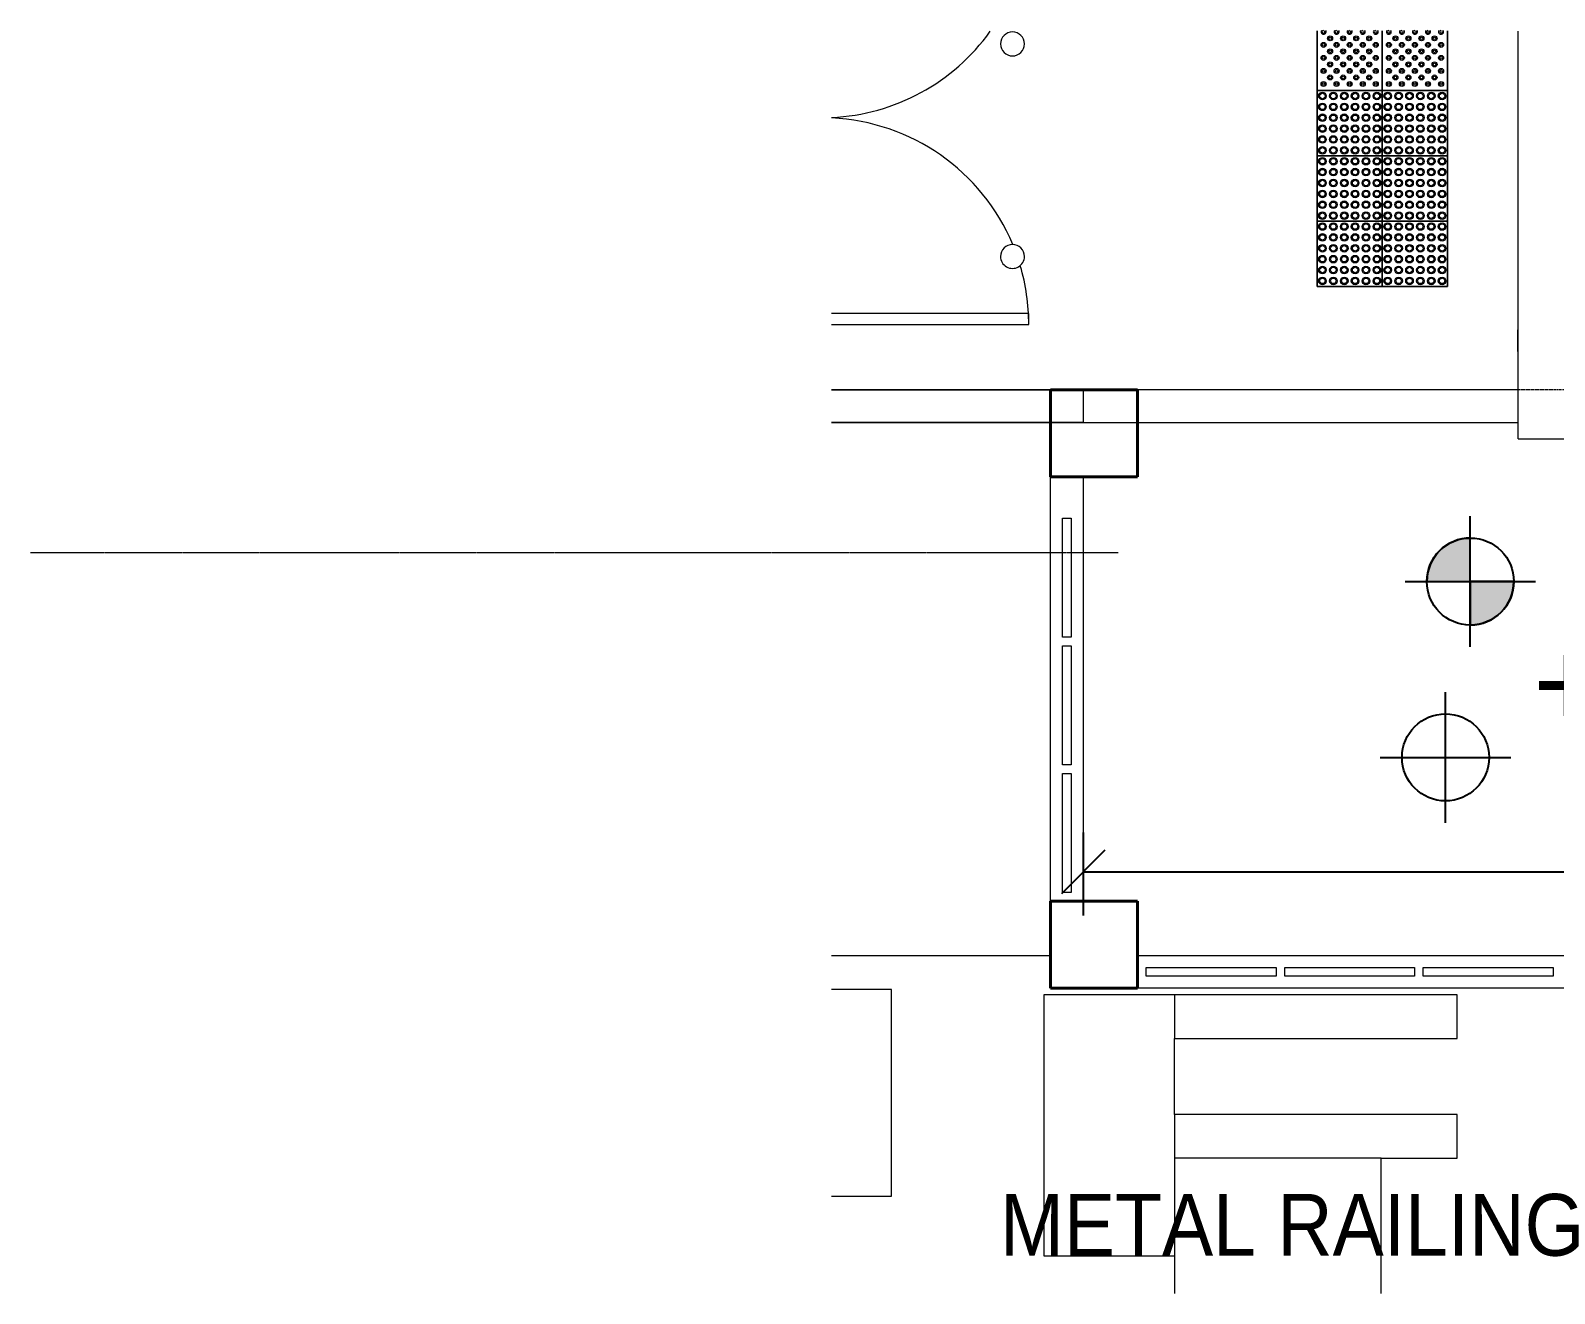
# Model space of a CAD drawing. Header units: millimetres. Extents: x 10569 to 232243, y -25347 to 80743.
# Drawn here: x 131804 to 138810, y 27454 to 33258 of the extents above; entities that cross this region are included whole.
import ezdxf

# ---------------------------------------------------------------- set-up
doc = ezdxf.new("R2010")
doc.units = ezdxf.units.MM
doc.linetypes.add('Grid Line__1_200_', pattern=[10.5, 6, -1.5, 1.5, -1.5])
doc.linetypes.add('Hidden', pattern=[7.14375, 4.7625, -2.38125])
for name, color, linetype, lineweight in [('A-ANNO-DIMS', 211, 'Continuous', 5), ('A-ANNO-NOTE', 131, 'Continuous', 25), ('A-DETL-HDLN', 90, 'Hidden', 9), ('A-DOOR', 31, 'Continuous', 20), ('A-FLOR', 192, 'Continuous', 9), ('A-GENM', 13, 'Continuous', 20), ('A-GLAZ-CWMG', 51, 'Continuous', 20), ('A-WALL', 113, 'Continuous', 20), ('E-LITE-EQPM', 33, 'Continuous', 20), ('G-ANNO-TEXT', 231, 'Continuous', 5), ('S-COLS', 52, 'Continuous', 20), ('S-GRID', 1, 'Continuous', 5)]:
    doc.layers.add(name, color=color, linetype=linetype, lineweight=lineweight)
doc.styles.add('Arial_1', font='arial.ttf', dxfattribs={"height": 393.413174})
doc.styles.add('Arial_2', font='arial.ttf', dxfattribs={"width": 0.7, "height": 295.05988})
doc.styles.add('Swis721 BT_6', font='swiss.ttf', dxfattribs={"width": 0.89, "height": 283.821263})
doc.dimstyles.new('Linear_-_1_5mm_Arial', dxfattribs={"dimscale": 304.8, "dimtxt": 300, "dimasz": 0.656168, "dimexe": 0.656168, "dimexo": 0.0625, "dimgap": 0.328084, "dimtad": 1, "dimdec": 0, "dimzin": 0, "dimdsep": 46, "dimtxsty": 'Arial_2', "dimblk1": 'OBLIQUE', "dimblk2": 'OBLIQUE', "dimsah": 1, "dimcen": 0.09, "dimadec": 0, "dimazin": 0, "dimtfac": 1, "dimtdec": 4, "dimtix": 1, "dimtmove": 0, "dimatfit": 3, "dimfxl": 0.656168, "dimfxlon": 1, "dimtvp": 1, "dimtolj": 1, "dimtzin": 0, "dimarcsym": 2})

# ---------------------------------------------------------------- blocks, each defined once
blk = doc.blocks.new('DLN-Lift Door - Lift Door - 1750 x 2800 _SO_ WH_-15175525-Copy _5_ of G_F')
at = {"layer": 'A-DOOR', "lineweight": 15}
for p, q in [((-1075, 114.5), (-975, 114.5)), ((-1075, 114.5), (-1075, 112.5)), ((-975, 112.5), (-975, 114.5))]:
    blk.add_line(p, q, dxfattribs=at)
blk = doc.blocks.new('DLN-Double Door__X04_ - _M19_ 1900 x 2450 _WH_-16908813-Copy _5_ of G_F')
at = {"layer": 'A-DOOR', "lineweight": 15}
for p, q in [((-950, -118.5), (-950, -1025)), ((-900, -1025), (-900, -118.5)), ((-950, -1025), (-900, -1025))]:
    blk.add_line(p, q, dxfattribs=at)
for centre, start, end in [((-950, -75), 292.757, 357.3595), ((950, -75), 182.6405, 234.41323), ((-950, -75), 270, 286.47123)]:
    blk.add_arc(centre, 950, start, end, dxfattribs=at)
blk = doc.blocks.new('Rectangular Mullion - DLN_6 x 40mm _WD_-14233725-Copy _5_ of G_F')
at = {"layer": 'A-GLAZ-CWMG'}
for p, q in [((82854.3, 28912.5), (82854.3, 28952.5)), ((82854.3, 28952.5), (83450.9, 28952.5)), ((83450.9, 28952.5), (83450.9, 28912.5)), ((83450.9, 28912.5), (82854.3, 28912.5))]:
    blk.add_line(p, q, dxfattribs=at)
blk = doc.blocks.new('Rectangular Mullion - DLN_6 x 40mm _WD_-14233770-Copy _5_ of G_F')
at = {"layer": 'A-GLAZ-CWMG'}
for p, q in [((82469.3, 29844.2), (82509.3, 29844.2)), ((82469.3, 29297.5), (82469.3, 29844.2)), ((82509.3, 29844.2), (82509.3, 29297.5)), ((82509.3, 29297.5), (82469.3, 29297.5))]:
    blk.add_line(p, q, dxfattribs=at)
blk = doc.blocks.new('DLN_Face Base lighting-01 - 110mm _R_-10163462-Copy _5_ of G_F')
at = {"layer": 'E-LITE-EQPM'}
for start, end in [(360, 180), (180, 360)]:
    blk.add_arc((0, 0), 55, start, end, dxfattribs=at)
blk = doc.blocks.new('DLN_Face Base lighting-01 - 110mm _R_-10181401-Copy _5_ of G_F')
at = {"layer": 'E-LITE-EQPM'}
for start, end in [(0, 180), (180, 360)]:
    blk.add_arc((0, 0), 55, start, end, dxfattribs=at)
blk = doc.blocks.new('DLN_Tactile - Hazard warning Tiles-16031453-Copy _5_ of G_F')
at = {"layer": 'A-GENM'}
for p, q in [((150, 150), (-150, 150)), ((-150, 150), (-150, -150)), ((-150, -150), (-150, 150)), ((-150, 150), (150, 150)), ((150, -150), (150, 150)), ((150, 150), (150, -150)), ((-150, -150), (150, -150)), ((150, -150), (-150, -150))]:
    blk.add_line(p, q, dxfattribs=at)
for centre, radius in [((-125, 125), 17.5), ((-75, 125), 17.5), ((-25, 125), 17.5), ((25, 125), 17.5), ((75, 125), 17.5), ((125, 125), 17.5), ((-125, 75), 17.5), ((-125, 125), 12.5), ((-125, 75), 12.5), ((-75, 75), 17.5), ((-75, 125), 12.5), ((-75, 75), 12.5), ((-25, 75), 17.5), ((-25, 125), 12.5), ((-25, 75), 12.5), ((25, 75), 17.5), ((25, 125), 12.5), ((25, 75), 12.5), ((75, 75), 17.5), ((75, 125), 12.5), ((75, 75), 12.5), ((125, 75), 17.5), ((125, 125), 12.5), ((125, 75), 12.5), ((-125, 25), 17.5), ((-125, 25), 12.5), ((-75, 25), 17.5), ((-75, 25), 12.5), ((-25, 25), 17.5), ((-25, 25), 12.5), ((25, 25), 17.5), ((25, 25), 12.5), ((75, 25), 17.5), ((75, 25), 12.5), ((125, 25), 17.5), ((125, 25), 12.5), ((-125, -25), 17.5), ((-125, -75), 17.5), ((-125, -25), 12.5), ((-125, -75), 12.5), ((-75, -25), 17.5), ((-75, -75), 17.5), ((-75, -25), 12.5), ((-75, -75), 12.5), ((-25, -25), 17.5), ((-25, -75), 17.5), ((-25, -25), 12.5), ((-25, -75), 12.5), ((25, -25), 17.5), ((25, -75), 17.5), ((25, -25), 12.5), ((25, -75), 12.5), ((75, -25), 17.5), ((75, -75), 17.5), ((75, -25), 12.5), ((75, -75), 12.5), ((125, -25), 17.5), ((125, -75), 17.5), ((125, -25), 12.5), ((125, -75), 12.5), ((-125, -125), 17.5), ((-125, -125), 12.5), ((-75, -125), 17.5), ((-75, -125), 12.5), ((-25, -125), 17.5), ((-25, -125), 12.5), ((25, -125), 17.5), ((25, -125), 12.5), ((75, -125), 17.5), ((75, -125), 12.5), ((125, -125), 17.5), ((125, -125), 12.5)]:
    blk.add_circle(centre, radius, dxfattribs=at)
blk = doc.blocks.new('DLN_Tactile - Positional Tiles-16031454-Copy _5_ of G_F')
at = {"layer": 'A-GENM'}
for p, q in [((150, 150), (-150, 150)), ((-150, 150), (-150, -123.6)), ((-150, -123.6), (-150, 150)), ((-150, 150), (150, 150)), ((150, -123.6), (150, 150)), ((150, 150), (150, -123.6))]:
    blk.add_line(p, q, dxfattribs=at)
for centre, radius in [((-120, 120), 11.5), ((-120, 60), 11.5), ((-120, 120), 6), ((-90, 90), 11.5), ((-90, 90), 6), ((-60, 120), 11.5), ((-60, 60), 11.5), ((-60, 120), 6), ((-30, 90), 11.5), ((-30, 90), 6), ((0, 120), 11.5), ((0, 60), 11.5), ((0, 120), 6), ((30, 90), 11.5), ((30, 90), 6), ((60, 120), 11.5), ((60, 60), 11.5), ((60, 120), 6), ((90, 90), 11.5), ((90, 90), 6), ((120, 120), 11.5), ((120, 60), 11.5), ((120, 120), 6), ((-120, 0), 11.5), ((-120, 60), 6), ((-120, 0), 6), ((-90, 30), 11.5), ((-90, 30), 6), ((-60, 0), 11.5), ((-60, 60), 6), ((-60, 0), 6), ((-30, 30), 11.5), ((-30, 30), 6), ((0, 0), 11.5), ((0, 60), 6), ((0, 0), 6), ((30, 30), 11.5), ((30, 30), 6), ((60, 0), 11.5), ((60, 60), 6), ((60, 0), 6), ((90, 30), 11.5), ((90, 30), 6), ((120, 0), 11.5), ((120, 60), 6), ((120, 0), 6), ((-120, -60), 11.5), ((-120, -60), 6), ((-90, -30), 11.5), ((-90, -30), 6), ((-60, -60), 11.5), ((-60, -60), 6), ((-30, -30), 11.5), ((-30, -30), 6), ((0, -60), 11.5), ((0, -60), 6), ((30, -30), 11.5), ((30, -30), 6), ((60, -60), 11.5), ((60, -60), 6), ((90, -30), 11.5), ((90, -30), 6), ((120, -60), 11.5), ((120, -60), 6), ((-90, -90), 11.5), ((-90, -90), 6), ((-30, -90), 11.5), ((-30, -90), 6), ((30, -90), 11.5), ((30, -90), 6), ((90, -90), 11.5), ((90, -90), 6)]:
    blk.add_circle(centre, radius, dxfattribs=at)
for centre, radius, start, end in [((-120, -120), 11.5, 0, 208.08043), ((-120, -120), 6, 0, 221.43129), ((-120, -120), 6, 277.13742, 0), ((-120, -120), 11.5, 331.91957, 0), ((-60, -120), 11.5, 0, 208.08043), ((-60, -120), 6, 0, 221.43129), ((-60, -120), 6, 277.13742, 0), ((-60, -120), 11.5, 331.91957, 0), ((0, -120), 11.5, 0, 208.08043), ((0, -120), 6, 0, 221.43129), ((0, -120), 6, 277.13742, 0), ((0, -120), 11.5, 331.91957, 0), ((60, -120), 11.5, 0, 208.08043), ((60, -120), 6, 0, 221.43129), ((60, -120), 6, 277.13742, 0), ((60, -120), 11.5, 331.91957, 0), ((120, -120), 11.5, 0, 208.08043), ((120, -120), 6, 0, 221.43129), ((120, -120), 6, 277.13742, 0), ((120, -120), 11.5, 331.91957, 0)]:
    blk.add_arc(centre, radius, start, end, dxfattribs=at)
blk = doc.blocks.new('DLN_Slab Level Mark - FFL-2mm_Type 2-2670450-Copy _5_ of G_F')
at = {"layer": 'A-ANNO-NOTE', "lineweight": 5}
h = blk.add_hatch(color=256, dxfattribs=at)
edge = h.paths.add_edge_path(flags=0)
edge.add_arc((0, 0), 1, 0, 90, ccw=False)
edge.add_line((1, 0), (0, 0))
edge.add_line((0, 0), (0, 1))
h = blk.add_hatch(color=256, dxfattribs=at)
edge = h.paths.add_edge_path(flags=0)
edge.add_arc((0, 0), 1, 180, 270, ccw=False)
edge.add_line((-1, 0), (0, 0))
edge.add_line((0, 0), (0, -1))
at = {"layer": 'A-ANNO-NOTE'}
for p, q in [((0, 1.5), (0, -1.5)), ((0, 1), (0, 0)), ((0, 0), (-1, 0)), ((0, -1), (0, 0)), ((0, 0), (1, 0)), ((-1.5, 0), (1.5, 0))]:
    blk.add_line(p, q, dxfattribs=at)
blk.add_circle((0, 0), 1, dxfattribs=at)
for start, end in [(360, 90), (180, 270)]:
    blk.add_arc((0, 0), 1, start, end, dxfattribs=at)
blk = doc.blocks.new('DLN_Slab Level Mark - SSL-2mm_Type 2-2670448-Copy _5_ of G_F')
at = {"layer": 'A-ANNO-NOTE'}
for p, q in [((0, 1.5), (0, -1.5)), ((-1.5, 0), (1.5, 0))]:
    blk.add_line(p, q, dxfattribs=at)
blk.add_circle((0, 0), 1, dxfattribs=at)
blk = doc.blocks.new('_Oblique')
at = {"color": 0, "linetype": 'ByBlock', "lineweight": -2}
blk.add_line((-0.5, -0.5), (0.5, 0.5), dxfattribs=at)
blk = doc.blocks.new('DIMBLOCK249-Copy _5_ of G_F')
at = {"layer": 'A-ANNO-DIMS', "color": 0, "lineweight": -2, "transparency": 16777216}
for p, q in [((136643.3, 29572.2), (136643.3, 29191.2)), ((145618.3, 29572.2), (145618.3, 29191.2)), ((136643.3, 29391.2), (145618.3, 29391.2))]:
    blk.add_line(p, q, dxfattribs=at)
at = {"layer": 'Defpoints', "color": 0, "transparency": 16777216}
for p in [(136643.3, 29591.2), (145618.3, 29591.2), (145618.3, 29391.2)]:
    blk.add_point(p, dxfattribs=at)
at = {"layer": 'A-ANNO-DIMS', "color": 0, "lineweight": -2, "transparency": 16777216, "xscale": 200, "yscale": 200, "zscale": 200, "rotation": 180}
blk.add_blockref('_Oblique', (136643.3, 29391.2), dxfattribs=at)
at = {"layer": 'A-ANNO-DIMS', "color": 0, "lineweight": -2, "transparency": 16777216, "xscale": 200, "yscale": 200, "zscale": 200}
blk.add_blockref('_Oblique', (145618.3, 29391.2), dxfattribs=at)
at = {"layer": 'A-ANNO-DIMS', "color": 0, "transparency": 16777216, "insert": (141130.8, 29641.9), "char_height": 295.06, "width": 753.231, "attachment_point": 5, "style": 'Arial_2'}
blk.add_mtext('\\A1;8975', dxfattribs=at)

msp = doc.modelspace()

# ---------------------------------------------------------------- linework, layer by layer
at = {"layer": 'A-DETL-HDLN'}
msp.add_line((139368.30221, 31607.48546), (136643.30221, 31607.48546), dxfattribs=at)
at = {"layer": 'A-FLOR'}
for p, q in [((135486.78856, 29007.48546), (136493.30221, 29007.48546)), ((135762.30223, 28851.48546), (135486.78856, 28851.48546)), ((135762.30223, 27901.48546), (135762.30223, 28851.48546)), ((137062.30223, 28826.48546), (136462.30223, 28826.48546)), ((136462.30223, 28826.48546), (136462.30223, 27626.48546)), ((138362.30223, 28826.48546), (137062.30223, 28826.48546)), ((137062.30223, 28826.48546), (137062.30223, 28626.48546)), ((138362.30223, 28626.48546), (138362.30223, 28826.48546)), ((137062.30223, 28626.48546), (138362.30223, 28626.48546)), ((137062.30223, 28276.48547), (137062.30223, 28626.48546)), ((138362.30223, 28276.48547), (137062.30223, 28276.48547)), ((137062.30223, 28276.48547), (137062.30223, 28076.48547)), ((138362.30223, 28076.48547), (138362.30223, 28276.48547)), ((137062.30223, 28076.48547), (137062.30223, 27453.7566)), ((138012.30223, 28076.48547), (137062.30223, 28076.48547)), ((138012.30223, 28076.48547), (138362.30223, 28076.48547)), ((138012.30223, 27453.7566), (138012.30223, 28076.48547)), ((135486.78856, 27901.48546), (135762.30223, 27901.48546)), ((136462.30223, 27626.48546), (137062.30223, 27626.48546))]:
    msp.add_line(p, q, dxfattribs=at)
at = {"layer": 'A-WALL'}
for p, q in [((138643.30221, 31382.48546), (138643.30221, 33256.07351)), ((135486.78856, 31607.48546), (136643.30221, 31607.48546)), ((138643.30221, 31607.48546), (135486.78856, 31607.48546)), ((136643.30221, 31607.48546), (136643.30221, 31457.48546)), ((136643.30221, 31457.48546), (135486.78856, 31457.48546)), ((135486.78856, 31457.48546), (138643.30221, 31457.48546)), ((138643.30221, 31382.48546), (142118.30221, 31382.48546)), ((136493.30221, 29257.48546), (136493.30221, 31207.48546)), ((136643.30221, 31207.48546), (136643.30221, 29257.48546)), ((136893.30221, 29007.48546), (145618.30221, 29007.48546)), ((145618.30221, 28857.48546), (136893.30221, 28857.48546))]:
    msp.add_line(p, q, dxfattribs=at)
at = {"layer": 'S-COLS', "color": 10, "lineweight": 40}
for p, q in [((136893.30221, 31607.48546), (136493.30221, 31607.48546)), ((136493.30221, 31607.48546), (136493.30221, 31207.48546)), ((136893.30221, 31207.48546), (136893.30221, 31607.48546)), ((136893.30221, 31207.48546), (136493.30221, 31207.48546)), ((136893.30221, 29257.48546), (136493.30221, 29257.48546)), ((136493.30221, 29257.48546), (136493.30221, 28857.48546)), ((136893.30221, 28857.48546), (136893.30221, 29257.48546)), ((136893.30221, 28857.48546), (136493.30221, 28857.48546))]:
    msp.add_line(p, q, dxfattribs=at)
at = {"layer": 'S-GRID', "linetype": 'Grid Line__1_200_'}
msp.add_line((136804.34577, 30857.48546), (131804.34577, 30857.48546), dxfattribs=at)

# ---------------------------------------------------------------- block references
at = {"layer": 'A-ANNO-NOTE', "xscale": 200, "yscale": 200, "zscale": 200}
for name, p, rotation in [('DLN_Slab Level Mark - FFL-2mm_Type 2-2670450-Copy _5_ of G_F', (138422.84625, 30725.87136), 89.99999999999967), ('DLN_Slab Level Mark - SSL-2mm_Type 2-2670448-Copy _5_ of G_F', (138308.84625, 29917.66592), 90.00000000000094)]:
    msp.add_blockref(name, p, dxfattribs=dict(at, rotation=rotation))
at = {"layer": 'A-DOOR', "lineweight": 15}
for name, p, rotation in [('DLN-Double Door__X04_ - _M19_ 1900 x 2450 _WH_-16908813-Copy _5_ of G_F', (135368.30221, 32857.48546), 90), ('DLN-Lift Door - Lift Door - 1750 x 2800 _SO_ WH_-15175525-Copy _5_ of G_F', (138755.80221, 32857.48546), 90.00000000000001)]:
    msp.add_blockref(name, p, dxfattribs=dict(at, rotation=rotation))
at = {"layer": 'A-GENM', "rotation": 180}
for name, p in [('DLN_Tactile - Positional Tiles-16031454-Copy _5_ of G_F', (137868.30221, 33132.48546)), ('DLN_Tactile - Positional Tiles-16031454-Copy _5_ of G_F', (138168.30221, 33132.48546)), ('DLN_Tactile - Hazard warning Tiles-16031453-Copy _5_ of G_F', (137868.30221, 32832.48546)), ('DLN_Tactile - Hazard warning Tiles-16031453-Copy _5_ of G_F', (138168.30221, 32832.48546)), ('DLN_Tactile - Hazard warning Tiles-16031453-Copy _5_ of G_F', (137868.30221, 32532.48546)), ('DLN_Tactile - Hazard warning Tiles-16031453-Copy _5_ of G_F', (138168.30221, 32532.48546)), ('DLN_Tactile - Hazard warning Tiles-16031453-Copy _5_ of G_F', (137868.30221, 32232.48546)), ('DLN_Tactile - Hazard warning Tiles-16031453-Copy _5_ of G_F', (138168.30221, 32232.48546))]:
    msp.add_blockref(name, p, dxfattribs=at)
at = {"layer": 'A-GLAZ-CWMG'}
for name, p in [('Rectangular Mullion - DLN_6 x 40mm _WD_-14233770-Copy _5_ of G_F', (54079.00925, 1173.33333)), ('Rectangular Mullion - DLN_6 x 40mm _WD_-14233770-Copy _5_ of G_F', (54079.00925, 586.66667)), ('Rectangular Mullion - DLN_6 x 40mm _WD_-14233770-Copy _5_ of G_F', (54079.00925, 0)), ('Rectangular Mullion - DLN_6 x 40mm _WD_-14233725-Copy _5_ of G_F', (54079.00925, 0)), ('Rectangular Mullion - DLN_6 x 40mm _WD_-14233725-Copy _5_ of G_F', (54715.58068, 0)), ('Rectangular Mullion - DLN_6 x 40mm _WD_-14233725-Copy _5_ of G_F', (55352.1521, 0))]:
    msp.add_blockref(name, p, dxfattribs=at)
at = {"layer": 'E-LITE-EQPM', "rotation": 180}
for name, p in [('DLN_Face Base lighting-01 - 110mm _R_-10181401-Copy _5_ of G_F', (136318.30221, 33196.48546)), ('DLN_Face Base lighting-01 - 110mm _R_-10163462-Copy _5_ of G_F', (136318.30221, 32219.98546))]:
    msp.add_blockref(name, p, dxfattribs=at)

# ---------------------------------------------------------------- texts
at = {"layer": 'A-ANNO-NOTE', "lineweight": 5, "insert": (138711.64124, 30451.72068), "char_height": 393.413174, "width": 2020.8, "attachment_point": 1, "line_spacing_factor": 0.938532, "style": 'Arial_1'}
msp.add_mtext('+8.800', dxfattribs=at)
at = {"layer": 'G-ANNO-TEXT', "color": 7, "insert": (136260.7729, 27911.26151), "char_height": 283.8212635, "width": 3067.2, "attachment_point": 1, "line_spacing_factor": 1.00667, "style": 'Swis721 BT_6'}
msp.add_mtext('METAL RAILING', dxfattribs=at)

# ---------------------------------------------------------------- dimensions: what is measured, and where the dimension line sits
at = {"layer": 'A-ANNO-DIMS'}
dim = msp.add_linear_dim(base=(145618.30221, 29391.24596), p1=(136643.30221, 29591.24596), p2=(145618.30221, 29591.24596), dimstyle='Linear_-_1_5mm_Arial', override={"dimpost": '<>', "dimfxl": 8975}, dxfattribs=at)
dim.commit()
dim.dimension.update_dxf_attribs({"geometry": 'DIMBLOCK249-Copy _5_ of G_F', "text_midpoint": (141130.80221, 29641.89557)})

doc.saveas('drawing.dxf')
